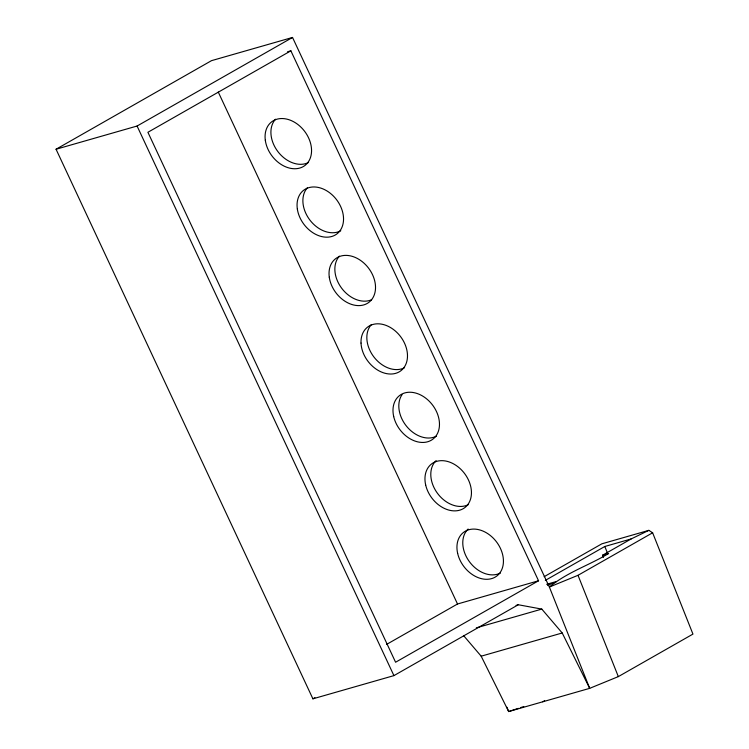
<?xml version="1.0" encoding="UTF-8"?>
<svg xmlns="http://www.w3.org/2000/svg" width="749" height="749" viewBox="0 0 749 749"><rect width="100%" height="100%" fill="white"/><g stroke="black" fill="none" stroke-linecap="round" stroke-linejoin="round"><path stroke-width="1.12" d="M463.8 635.845L481.176 656.19L508.665 711.55L589.688 688.34L562.209 632.98L541.799 609.096L518.289 604.752L393.927 675.617L312.904 698.826L56.053 149.238L211.499 60.66L292.531 37.45L549.373 587.038L589.688 688.34L618.328 676.609L692.947 634.094L652.632 532.792L648.859 530.348L601.868 543.811L544.13 576.702M56.053 149.238L137.086 126.029L292.531 37.45M290.874 50.82L147.909 132.283L395.584 662.238L538.55 580.775L290.874 50.82L287.541 51.775M386.55 644.43L457.517 603.994L538.55 580.775M312.904 698.826L314.926 697.675M545.338 580.381L604.827 546.48L631.154 538.943L648.859 530.348M603.413 557.396L602.552 555.234L631.154 538.943M602.552 555.234L608.637 553.492C589.229 565.308 567.059 572.273 549.373 587.038L578.013 575.307L652.632 532.792M542.697 701.804L544.663 700.68M547.575 585.493L556.544 581.458L546.667 584.286M518.383 708.339L508.665 711.55L506.942 707.225M520.546 707.627L523.785 706.56M516.061 605.389L518.289 604.752M476.308 627.859L541.799 609.096M481.176 656.19L562.209 632.98M218.268 92.052L457.517 603.994M137.086 126.029L393.927 675.617M604.827 546.48L607.402 552.949M578.013 575.307L618.328 676.609M500.472 572.994A27.451 20.448 52.8 0 1 469.417 561.694A27.451 20.448 52.8 0 1 468.106 529.028M468.49 504.564A27.451 20.448 52.8 0 1 437.435 493.263A27.451 20.448 52.8 0 1 436.124 460.598M404.582 367.684A27.451 20.448 52.8 0 1 373.957 357.048A27.451 20.448 52.8 0 1 371.373 324.56M371.635 299.731A27.451 20.448 52.8 0 1 341.535 288.047A27.451 20.448 52.8 0 1 339.4 256.13M340.786 230.758A27.451 20.448 52.8 0 1 310.142 220.384A27.451 20.448 52.8 0 1 307.296 187.849M308.541 162.467A27.451 20.448 52.8 0 1 277.926 151.644A27.451 20.448 52.8 0 1 275.52 119.203M436.517 436.143A27.451 20.448 52.8 0 1 406.782 426.537A27.451 20.448 52.8 0 1 402.044 394.648M265.305 140.222A27.451 20.448 52.8 0 0 302.708 166.896A27.451 20.448 52.8 0 0 296.932 123.8A27.451 20.448 52.8 0 0 265.305 140.222M297.334 209.008A27.451 20.448 52.8 0 0 334.953 235.186A27.451 20.448 52.8 0 0 328.596 192.006A27.451 20.448 52.8 0 0 297.334 209.008M329.279 277.214A27.451 20.448 52.8 0 0 366.767 303.701A27.451 20.448 52.8 0 0 360.775 260.568A27.451 20.448 52.8 0 0 329.279 277.214M361.018 343.061A27.451 20.448 52.8 0 0 396.773 372.993A27.451 20.448 52.8 0 0 394.957 330.693A27.451 20.448 52.8 0 0 361.018 343.061M393.712 416.622A27.451 20.448 52.8 0 0 432.501 439.448A27.451 20.448 52.8 0 0 422.473 395.959A27.451 20.448 52.8 0 0 393.712 416.622M425.685 485.043A27.451 20.448 52.8 0 0 464.483 507.869A27.451 20.448 52.8 0 0 454.456 464.389A27.451 20.448 52.8 0 0 425.685 485.043M457.667 553.474A27.451 20.448 52.8 0 0 496.456 576.299A27.451 20.448 52.8 0 0 486.429 532.811A27.451 20.448 52.8 0 0 457.667 553.474"/></g></svg>
